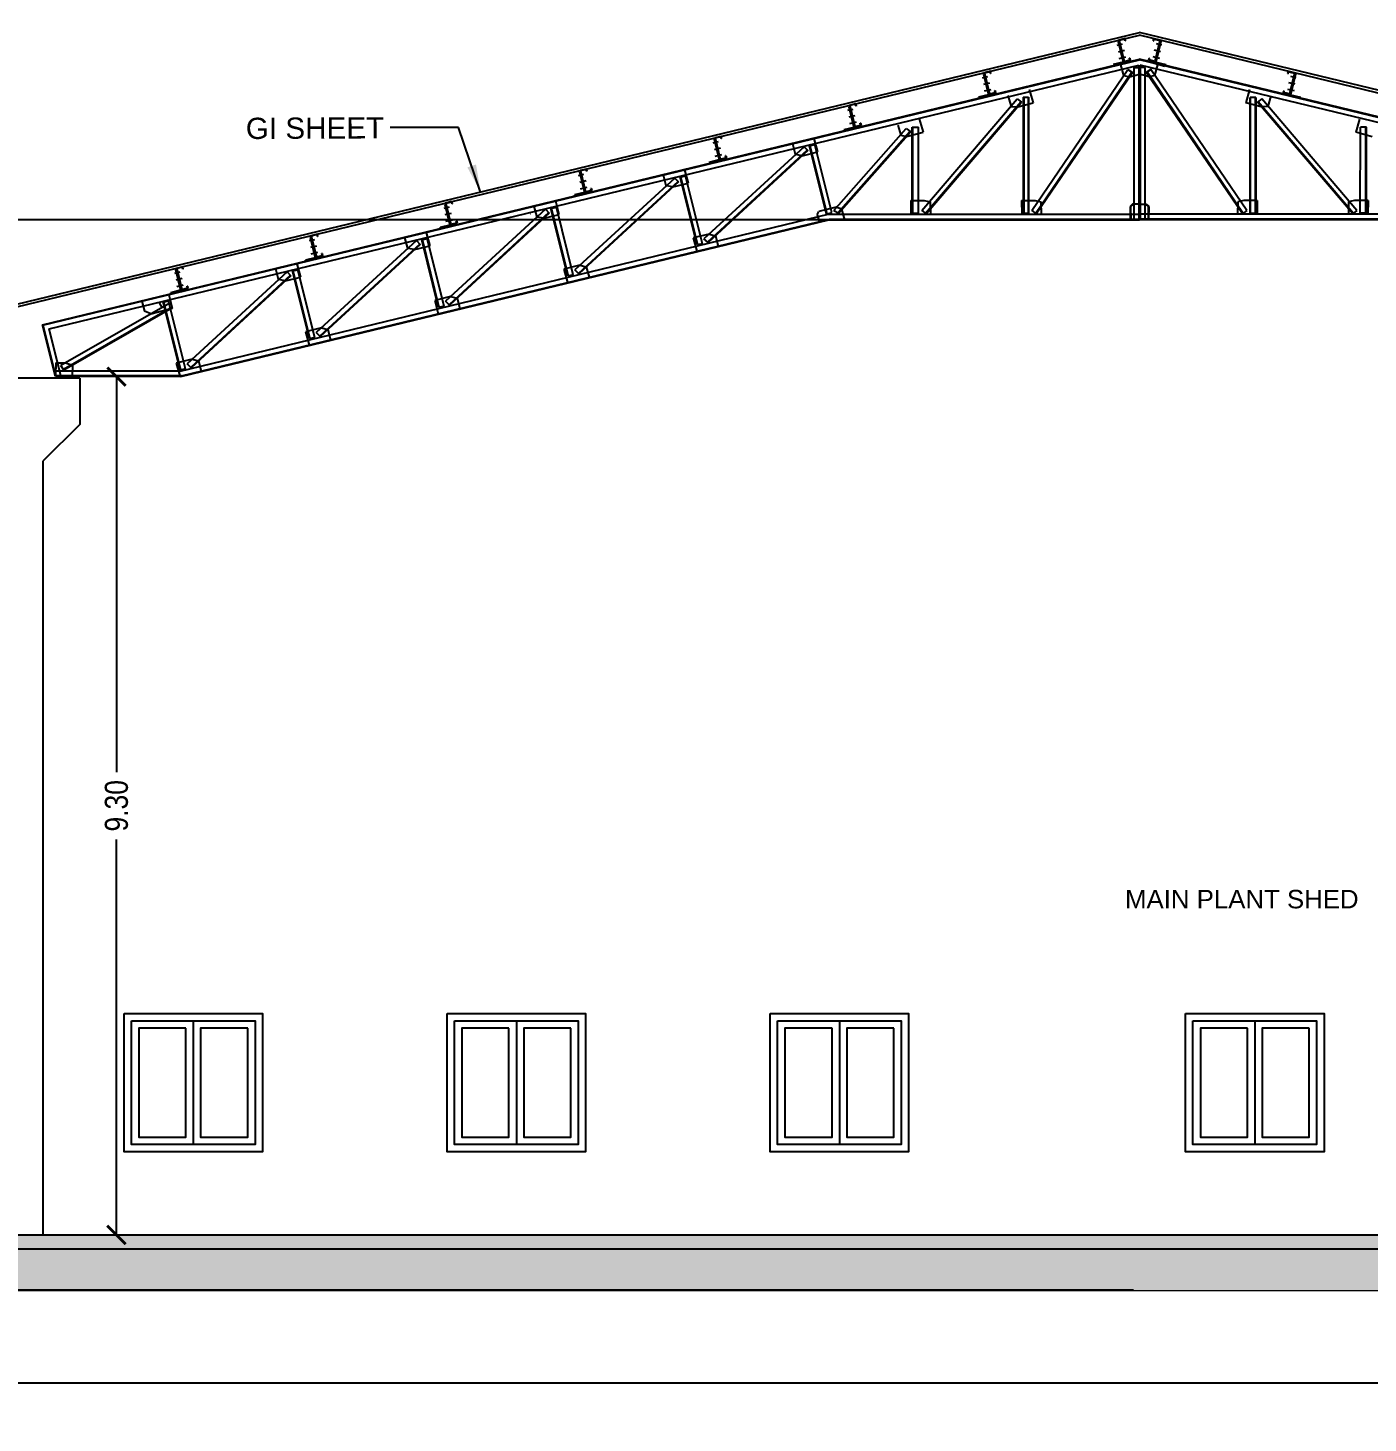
# Model space of a CAD drawing. Header units: metres. Extents: x -488 to 4759, y 38 to 2071.
# Drawn here: x 2951.14 to 2965.66, y 105.35 to 120.46 of the extents above; entities that cross this region are included whole.
import ezdxf

# ---------------------------------------------------------------- set-up
doc = ezdxf.new("R2010")
doc.units = ezdxf.units.M
doc.header["$MEASUREMENT"] = 0
doc.layers.add('0 @ 1', color=7, linetype='Continuous')
doc.styles.add('Arial narrow 0.2m', font='ARIALN.TTF', dxfattribs={"height": 0.35})
doc.styles.add('CODE', font='swissc.ttf', dxfattribs={"height": 0.25})
doc.styles.add('sa1', font='', dxfattribs={"height": 72})
doc.styles.get("Standard").update_dxf_attribs({"font": 'arial.ttf', "height": 0.23})
doc.styles.get('sa1').set_extended_font_data('Abadi MT Condensed Light')
doc.dimstyles.new('OUTER', dxfattribs={"dimscale": 0, "dimtxt": 0.3, "dimasz": 0.18, "dimexe": 0.18, "dimexo": 0.0625, "dimgap": 0.09, "dimtad": 0, "dimzin": 0, "dimdsep": 46, "dimtxsty": 'CODE', "dimcen": 0.09, "dimse1": 1, "dimse2": 1, "dimclrd": 8, "dimclrt": 1, "dimadec": 0, "dimazin": 0, "dimtfac": 1, "dimtofl": 0, "dimtmove": 0, "dimatfit": 3, "dimfxl": 0, "dimtolj": 1, "dimtzin": 0, "dimarcsym": 0})
doc.dimstyles.new('size 0.2m', dxfattribs={"dimtxt": 0.35, "dimasz": 0.15, "dimexe": 0.15, "dimexo": 0.1, "dimgap": 0.05, "dimtad": 1, "dimtoh": 1, "dimdsep": 46, "dimtxsty": 'Arial narrow 0.2m', "dimblk": 'OBLIQUE', "dimcen": 0.15, "dimse1": 1, "dimse2": 1, "dimclrd": 251, "dimclrt": 47, "dimadec": 0, "dimazin": 0, "dimtfac": 1, "dimtmove": 1, "dimatfit": 3, "dimfxl": 0, "dimarcsym": 0})
doc.dimstyles.new('STANDARD$0', dxfattribs={"dimtxt": 0.23, "dimasz": 3, "dimexe": 3, "dimexo": 1, "dimgap": 1.5, "dimtad": 1, "dimdec": 1, "dimzin": 1, "dimdsep": 46, "dimlunit": 4, "dimtxsty": 'Standard', "dimblk": 'OBLIQUE', "dimcen": 0.09375, "dimdle": 1, "dimclrd": 8, "dimclre": 8, "dimclrt": 7, "dimadec": 1, "dimazin": 0, "dimtfac": 1, "dimtdec": 1, "dimtix": 1, "dimtmove": 2, "dimatfit": 3, "dimldrblk": 'ARCHTICK', "dimfxl": 0, "dimfrac": 2, "dimtolj": 1, "dimtzin": 0, "dimarcsym": 0})

# ---------------------------------------------------------------- blocks, each defined once
blk = doc.blocks.new('_ArchTick')
at = {"const_width": 0.15}
blk.add_lwpolyline([(-0.5, -0.5), (0.5, 0.5)], dxfattribs=at)
blk = doc.blocks.new('*D375')
at = {"color": 0, "lineweight": -2}
for p, q in [((2934.234, 105.784), (2970.609, 105.784)), ((3007.884, 105.784), (2971.509, 105.784))]:
    blk.add_line(p, q, dxfattribs=at)
at = {"layer": 'Defpoints', "color": 0, "lineweight": -2}
for p in [(3007.884, 105.784), (2934.234, 101.42), (3007.884, 101.42)]:
    blk.add_point(p, dxfattribs=at)
at = {"color": 0, "lineweight": -2, "xscale": 0.2, "yscale": 0.2, "zscale": 0.2, "rotation": 180}
blk.add_blockref('_ArchTick', (2934.234, 105.784), dxfattribs=at)
at = {"color": 0, "lineweight": -2, "xscale": 0.2, "yscale": 0.2, "zscale": 0.2}
blk.add_blockref('_ArchTick', (3007.884, 105.784), dxfattribs=at)
at = {"color": 0, "lineweight": -2, "insert": (2971.059, 105.784), "char_height": 0.25, "attachment_point": 5, "style": 'CODE'}
blk.add_mtext('\\A1;{\\fSwis721 Cn BT|b1|i0|c0|p34;73.65}', dxfattribs=at)
blk = doc.blocks.new('*D359')
at = {"color": 0, "lineweight": -2}
for p, q in [((2935.598, 120.416), (2935.598, 114.042)), ((2935.598, 106.785), (2935.598, 113.158))]:
    blk.add_line(p, q, dxfattribs=at)
at = {"layer": 'Defpoints', "color": 0, "lineweight": -2}
for p in [(2963.183, 120.416), (2935.598, 106.785), (2963.183, 106.785)]:
    blk.add_point(p, dxfattribs=at)
at = {"color": 0, "lineweight": -2, "xscale": 0.2, "yscale": 0.2, "zscale": 0.2}
for p, rotation in [((2935.598, 120.416), 90), ((2935.598, 106.785), 270)]:
    blk.add_blockref('_ArchTick', p, dxfattribs=dict(at, rotation=rotation))
at = {"color": 0, "lineweight": -2, "insert": (2935.598, 113.6), "char_height": 0.25, "attachment_point": 5, "rotation": 90, "style": 'CODE'}
blk.add_mtext('\\A1;13.63', dxfattribs=at)
blk = doc.blocks.new('*D197')
at = {"color": 0, "lineweight": -2}
for p, q in [((2963.121, 118.385), (2936.202, 118.385)), ((2936.382, 118.205), (2936.382, 112.793)), ((2936.382, 106.965), (2936.382, 112.377)), ((2963.121, 106.785), (2936.202, 106.785))]:
    blk.add_line(p, q, dxfattribs=at)
for points in [[(2936.352, 118.205), (2936.412, 118.205), (2936.382, 118.385)], [(2936.352, 106.965), (2936.412, 106.965), (2936.382, 106.785)]]:
    blk.add_solid(points, dxfattribs=at)
at = {"layer": 'Defpoints', "color": 0, "lineweight": -2}
for p in [(2963.183, 118.385), (2936.382, 106.785), (2963.183, 106.785)]:
    blk.add_point(p, dxfattribs=at)
at = {"color": 0, "lineweight": 0, "insert": (2936.382, 112.585), "char_height": 0.23, "attachment_point": 5}
blk.add_mtext('\\A1;{\\fSwis721 Cn BT|b1|i0|c0|p34;11.6000}', dxfattribs=at)
blk = doc.blocks.new('*D290')
at = {"color": 0, "lineweight": -2}
for p, q in [((2952.102, 116.685), (2952.102, 112.401)), ((2952.102, 107.385), (2952.102, 111.669))]:
    blk.add_line(p, q, dxfattribs=at)
at = {"layer": 'Defpoints', "color": 0, "lineweight": -2}
for p in [(2952.102, 116.685), (2952.102, 107.385), (2952.102, 107.385)]:
    blk.add_point(p, dxfattribs=at)
at = {"color": 0, "lineweight": -2, "xscale": 0.2, "yscale": 0.2, "zscale": 0.2}
for p, rotation in [((2952.102, 116.685), 90), ((2952.102, 107.385), 270)]:
    blk.add_blockref('_ArchTick', p, dxfattribs=dict(at, rotation=rotation))
at = {"color": 0, "lineweight": -2, "insert": (2952.102, 112.035), "char_height": 0.25, "attachment_point": 5, "rotation": 90, "style": 'CODE'}
blk.add_mtext('\\A1;9.30', dxfattribs=at)
blk = doc.blocks.new('_OBLIQUE')
at = {"color": 0, "linetype": 'ByBlock'}
blk.add_line((-0.5, -0.5), (0.5, 0.5), dxfattribs=at)

msp = doc.modelspace()

# ---------------------------------------------------------------- hatches: boundary and pattern name
at = {"lineweight": -2}
h = msp.add_hatch(dxfattribs=at)
h.set_pattern_fill('AR-CONC', color=256, scale=0.0025)
h.set_pattern_definition([(50, (2591.6462, 3.48987), (0.45546167, -0.0398477), [0.047625, -0.523875]), (355, (2591.6462, 3.48987), (-0.08810855, 0.4776421), [0.0381, -0.41910146]), (100.45144, (2591.68416, 3.48655), (0.3673531, 0.4377944), [0.040475, -0.4452256]), (46.1842, (2591.6462, 3.61687), (0.6776976, -0.1051058), [0.0714375, -0.7858125]), (96.63556, (2591.7027, 3.6081), (0.5935103, 0.6185653), [0.0607126, -0.667839]), (351.18415, (2591.6462, 3.6169), (0.5935103, 0.6185653), [0.0571499, -0.6286493]), (21, (2591.7097, 3.5851), (0.37903598, -0.255663), [0.047625, -0.523875]), (326, (2591.7097, 3.5851), (0.15450507, 0.4604699), [0.0381, -0.4191]), (71.45144, (2591.7413, 3.5638), (0.53354105, 0.2048069), [0.040475, -0.44522484]), (37.5, (2591.6462, 3.48987), (0.00772151, 0.2113876), [0, -0.41402, 0, -0.42545, 0, -0.4206875]), (7.5, (2591.6462, 3.48987), (0.16704916, 0.25045144), [0, -0.24257, 0, -0.404495, 0, -0.1603375]), (327.5, (2591.5046, 3.48987), (0.33897649, -0.01432186), [0, -0.15875, 0, -0.4953, 0, -0.657225]), (317.5, (2591.4411, 3.48987), (0.37032295, 0.06356623), [0, -0.206375, 0, -0.32893, 0, -0.466725])])
h.paths.add_polyline_path([(2995.1634, 107.3848), (2995.1634, 107.2348), (3001.1634, 107.2348), (3001.1634, 107.3848)])
h.paths.add_polyline_path([(2975.6634, 107.3848), (2975.6634, 107.2348), (2994.9334, 107.2348), (2994.9334, 107.3848)])
h.paths.add_polyline_path([(2975.4334, 107.2348), (2975.4334, 107.3848), (2950.9334, 107.3848), (2950.9334, 107.2348)])
h.paths.add_polyline_path([(2938.702, 107.3848), (2938.702, 107.2348), (2950.7034, 107.2348), (2950.7034, 107.3848)])
h = msp.add_hatch(dxfattribs=at)
h.set_pattern_fill('AR-SAND', color=256, scale=0.0025)
h.set_pattern_definition([(37.5, (2591.64621, 3.48987), (-0.004000078, 0.12235331), [0, -0.09652, 0, -0.10795, 0, -0.1031875]), (7.5, (2591.6462, 3.48987), (0.11238082, 0.179206275), [0, -0.05207, 0, -0.086995, 0, -0.0333375]), (327.5, (2591.5681, 3.48987), (0.197748093, 0.000359296), [0, -0.03175, 0, -0.1143, 0, -0.149225]), (317.5, (2591.5681, 3.48987), (0.19088911, 0.05573233), [0, -0.015875, 0, -0.07493, 0, -0.085725])])
h.paths.add_polyline_path([(3001.1634, 106.7848), (3001.1634, 107.2348), (2995.1634, 107.2348), (2995.1634, 106.7848)])
h.paths.add_polyline_path([(2994.9334, 106.7848), (2994.9334, 107.2348), (2975.4334, 107.2348), (2975.4334, 106.7848)])
h.paths.add_polyline_path([(2975.6634, 106.7848), (2975.6634, 107.2348), (2950.9334, 107.2348), (2950.9334, 106.7848)])
h.paths.add_polyline_path([(2950.7034, 106.7848), (2950.7034, 107.2348), (2938.702, 107.2348), (2938.702, 106.7848)])

# ---------------------------------------------------------------- linework, layer by layer
for p, q in [((2950.19255, 117.2704), (2963.1834, 120.41567)), ((2950.19255, 117.23953), (2963.1834, 120.3848)), ((2963.02796, 120.34717), (2962.95795, 120.33022)), ((2963.02517, 120.3426), (2962.96252, 120.32743)), ((2963.02993, 120.32294), (2963.02517, 120.3426)), ((2963.03361, 120.32383), (2963.02796, 120.34717)), ((2976.17328, 117.26639), (2963.1834, 120.41567)), ((2976.17327, 117.23553), (2963.1834, 120.3848)), ((2963.33317, 120.32379), (2963.33882, 120.34712)), ((2963.33684, 120.3229), (2963.34161, 120.34255)), ((2963.33882, 120.34712), (2963.40882, 120.33015)), ((2963.34161, 120.34255), (2963.40426, 120.32737)), ((2962.94221, 120.277), (2962.99961, 120.2909)), ((2962.95144, 120.31629), (2962.96078, 120.31855)), ((2962.95144, 120.31629), (2963.00568, 120.09228)), ((2962.95595, 120.20622), (2963.02197, 120.22221)), ((2962.95795, 120.33022), (2963.01727, 120.08521)), ((2962.95795, 120.33022), (2963.01727, 120.08521)), ((2962.96252, 120.32743), (2963.01723, 120.10144)), ((2963.03361, 120.32383), (2963.02993, 120.32294)), ((2963.33317, 120.32379), (2963.33684, 120.3229)), ((2963.41078, 120.20615), (2963.34477, 120.22216)), ((2963.40882, 120.33015), (2963.34942, 120.08516)), ((2963.40882, 120.33015), (2963.34942, 120.08516)), ((2963.40426, 120.32737), (2963.34947, 120.10139)), ((2963.41533, 120.31622), (2963.36102, 120.09223)), ((2963.42454, 120.27693), (2963.36715, 120.29084)), ((2963.41533, 120.31622), (2963.40599, 120.31848)), ((2951.29871, 117.24797), (2963.18336, 120.12542)), ((2951.30045, 117.24099), (2963.18335, 120.11801)), ((2951.37182, 117.20392), (2963.17561, 120.06179)), ((2963.00568, 120.09228), (2962.89834, 120.06629)), ((2962.90859, 120.05018), (2962.90611, 120.05946)), ((2963.02454, 120.08125), (2962.90859, 120.05018)), ((2962.96284, 120.13378), (2963.03442, 120.15111)), ((2963.01454, 119.94785), (2962.98301, 120.06252)), ((2963.01468, 119.9478), (2962.98312, 120.06246)), ((2963.08445, 120.11382), (2963.01445, 120.09687)), ((2963.01723, 120.10144), (2963.07989, 120.11661)), ((2963.0788, 120.13716), (2963.07513, 120.13627)), ((2963.07989, 120.11661), (2963.07513, 120.13627)), ((2963.0788, 120.13716), (2963.08445, 120.11382)), ((2963.12326, 120.03333), (2963.12275, 118.39201)), ((2963.12326, 120.03333), (2963.18328, 120.03331)), ((2963.12338, 120.03331), (2963.12338, 118.39201)), ((2963.12338, 120.03331), (2963.1834, 120.03331)), ((2963.17609, 120.05975), (2963.17557, 118.39201)), ((2963.1762, 120.05975), (2963.1762, 118.39201)), ((2963.2433, 120.03329), (2963.18328, 120.03331)), ((2975.06537, 117.23732), (2963.18335, 120.11801)), ((2975.06712, 117.24431), (2963.18336, 120.12542)), ((2963.24342, 120.03331), (2963.1834, 120.03331)), ((2963.19049, 120.05975), (2963.18998, 118.39201)), ((2963.1906, 120.05975), (2963.1906, 118.39201)), ((2974.99399, 117.20028), (2963.19108, 120.06178)), ((2963.2433, 120.03329), (2963.2428, 118.39201)), ((2963.24342, 120.03331), (2963.24342, 118.39201)), ((2963.28791, 120.13713), (2963.28225, 120.11379)), ((2963.28225, 120.11379), (2963.35225, 120.09682)), ((2963.28682, 120.11658), (2963.29159, 120.13623)), ((2963.34947, 120.10139), (2963.28682, 120.11658)), ((2963.28791, 120.13713), (2963.29159, 120.13623)), ((2963.40387, 120.13372), (2963.3323, 120.15107)), ((2963.34215, 120.0812), (2963.4581, 120.0501)), ((2963.35197, 119.94775), (2963.38357, 120.06239)), ((2963.35212, 119.9478), (2963.38368, 120.06246)), ((2963.36102, 120.09223), (2963.46835, 120.0662)), ((2963.4581, 120.0501), (2963.46059, 120.05937)), ((2961.4838, 119.9239), (2961.5412, 119.9378)), ((2961.49303, 119.96319), (2961.50237, 119.96545)), ((2961.49303, 119.96319), (2961.54727, 119.73918)), ((2961.56955, 119.99407), (2961.49954, 119.97712)), ((2961.49954, 119.97712), (2961.55886, 119.7321)), ((2961.49954, 119.97712), (2961.55886, 119.7321)), ((2961.56676, 119.9895), (2961.50411, 119.97433)), ((2961.50411, 119.97433), (2961.55882, 119.74834)), ((2961.57152, 119.96984), (2961.56676, 119.9895)), ((2961.5752, 119.97073), (2961.56955, 119.99407)), ((2961.5752, 119.97073), (2961.57152, 119.96984)), ((2962.01896, 118.48629), (2963.05786, 120.0143)), ((2962.05729, 118.45407), (2963.10053, 119.9875)), ((2962.06556, 118.44845), (2963.10879, 119.98188)), ((2963.01454, 119.94785), (2963.0765, 119.93244)), ((2963.01468, 119.9478), (2963.07664, 119.93241)), ((2963.05786, 120.0143), (2963.10879, 119.98188)), ((2963.0765, 119.93244), (2963.18326, 119.96101)), ((2963.07664, 119.93241), (2963.1834, 119.96101)), ((2963.29001, 119.93237), (2963.18326, 119.96101)), ((2963.29016, 119.93241), (2963.1834, 119.96101)), ((2963.30882, 120.01426), (2963.25787, 119.98186)), ((2964.30064, 118.4481), (2963.25787, 119.98186)), ((2963.30894, 120.0143), (2963.25801, 119.98188)), ((2964.30891, 118.45373), (2963.26614, 119.98748)), ((2963.35197, 119.94775), (2963.29001, 119.93237)), ((2963.35212, 119.9478), (2963.29016, 119.93241)), ((2964.34725, 118.48593), (2963.30882, 120.01426)), ((2964.79147, 119.97024), (2964.79712, 119.99357)), ((2964.79147, 119.97024), (2964.79514, 119.96934)), ((2964.79514, 119.96934), (2964.79991, 119.989)), ((2964.79712, 119.99357), (2964.86712, 119.9766)), ((2964.79991, 119.989), (2964.86256, 119.97381)), ((2964.86712, 119.9766), (2964.80773, 119.7316)), ((2964.86712, 119.9766), (2964.80773, 119.7316)), ((2964.86256, 119.97381), (2964.80777, 119.74784)), ((2964.87363, 119.96267), (2964.81932, 119.73867)), ((2964.88285, 119.92338), (2964.82545, 119.93729)), ((2964.87363, 119.96267), (2964.86429, 119.96493)), ((2961.54727, 119.73918), (2961.43993, 119.71319)), ((2961.55886, 119.7321), (2961.44219, 119.70386)), ((2961.49754, 119.85312), (2961.56356, 119.8691)), ((2961.50443, 119.78068), (2961.57601, 119.79801)), ((2961.62604, 119.76072), (2961.55604, 119.74377)), ((2961.55882, 119.74834), (2961.62148, 119.76351)), ((2961.62039, 119.78406), (2961.61672, 119.78317)), ((2961.62148, 119.76351), (2961.61672, 119.78317)), ((2961.62039, 119.78406), (2961.62604, 119.76072)), ((2961.98919, 119.79637), (2962.03091, 119.6522)), ((2964.37742, 119.796), (2964.33566, 119.65185)), ((2964.74621, 119.78357), (2964.74056, 119.76024)), ((2964.74056, 119.76024), (2964.81055, 119.74327)), ((2964.74512, 119.76302), (2964.74989, 119.78268)), ((2964.80777, 119.74784), (2964.74512, 119.76302)), ((2964.74621, 119.78357), (2964.74989, 119.78268)), ((2964.86217, 119.78016), (2964.7906, 119.79751)), ((2964.86909, 119.8526), (2964.80308, 119.8686)), ((2964.80773, 119.7316), (2964.92439, 119.70332)), ((2964.81932, 119.73867), (2964.92665, 119.71265)), ((2960.02539, 119.5708), (2960.08279, 119.5847)), ((2960.03462, 119.61009), (2960.04396, 119.61235)), ((2960.03462, 119.61009), (2960.08886, 119.38608)), ((2960.11113, 119.64096), (2960.04113, 119.62402)), ((2960.04113, 119.62402), (2960.10045, 119.379)), ((2960.04113, 119.62402), (2960.10045, 119.379)), ((2960.10835, 119.6364), (2960.0457, 119.62123)), ((2960.0457, 119.62123), (2960.10041, 119.39524)), ((2960.11311, 119.61674), (2960.10835, 119.6364)), ((2960.11678, 119.61763), (2960.11113, 119.64096)), ((2960.11678, 119.61763), (2960.11311, 119.61674)), ((2960.82603, 118.48629), (2961.85812, 119.69444)), ((2960.86502, 118.45494), (2961.89812, 119.66427)), ((2960.87262, 118.44845), (2961.90573, 119.65778)), ((2961.44219, 119.70386), (2961.43993, 119.71319)), ((2961.75857, 119.72964), (2961.79248, 119.61243)), ((2961.79248, 119.61243), (2961.86586, 119.60798)), ((2961.85812, 119.69444), (2961.90573, 119.65778)), ((2961.86586, 119.60798), (2962.03091, 119.6522)), ((2961.92294, 119.71151), (2961.92294, 118.45479)), ((2961.92294, 119.71151), (2961.98296, 119.71151)), ((2961.93014, 119.71151), (2961.93014, 118.45479)), ((2961.98296, 119.71151), (2961.98296, 118.45479)), ((2961.98296, 118.45479), (2961.98296, 119.71151)), ((2964.50069, 119.60757), (2964.33566, 119.65185)), ((2964.38362, 119.71114), (2964.38323, 118.44482)), ((2964.38323, 118.44482), (2964.38362, 119.71114)), ((2964.44364, 119.71112), (2964.38362, 119.71114)), ((2964.43644, 119.71113), (2964.43605, 118.44482)), ((2964.44364, 119.71112), (2964.44325, 118.44482)), ((2964.50846, 119.69403), (2964.46084, 119.65739)), ((2965.49357, 118.44773), (2964.46084, 119.65739)), ((2965.50118, 118.45423), (2964.46845, 119.66388)), ((2964.57407, 119.612), (2964.50069, 119.60757)), ((2965.54018, 118.48556), (2964.50846, 119.69403)), ((2964.60802, 119.7292), (2964.57407, 119.612)), ((2964.92439, 119.70332), (2964.92665, 119.71265)), ((2960.03913, 119.50002), (2960.10515, 119.516)), ((2960.04602, 119.42758), (2960.11759, 119.44491)), ((2960.16198, 119.43095), (2960.15831, 119.43006)), ((2960.16307, 119.4104), (2960.15831, 119.43006)), ((2960.16198, 119.43095), (2960.16763, 119.40762)), ((2960.79827, 119.47727), (2960.83999, 119.3331)), ((2965.56824, 119.47653), (2965.52648, 119.33237)), ((2958.65272, 119.28786), (2958.58272, 119.27091)), ((2958.64994, 119.2833), (2958.58729, 119.26813)), ((2958.6547, 119.26364), (2958.64994, 119.2833)), ((2958.65837, 119.26453), (2958.65272, 119.28786)), ((2959.87319, 118.48681), (2960.65768, 119.37278)), ((2959.91851, 118.46389), (2960.69781, 119.34276)), ((2959.926, 118.45726), (2960.70529, 119.33612)), ((2960.08886, 119.38608), (2959.98152, 119.36009)), ((2959.98378, 119.35075), (2959.98152, 119.36009)), ((2960.10045, 119.379), (2959.98378, 119.35075)), ((2960.16763, 119.40762), (2960.09763, 119.39067)), ((2960.10041, 119.39524), (2960.16307, 119.4104)), ((2960.56764, 119.41053), (2960.59914, 119.3017)), ((2960.59914, 119.3017), (2960.66178, 119.28534)), ((2960.65768, 119.37278), (2960.70529, 119.33612)), ((2960.66178, 119.28534), (2960.83999, 119.3331)), ((2960.7225, 118.45713), (2960.7225, 119.38986)), ((2960.7225, 119.38986), (2960.78973, 119.38986)), ((2960.72971, 118.45713), (2960.72971, 119.38986)), ((2960.78973, 118.45713), (2960.78973, 119.38986)), ((2965.70468, 119.28457), (2965.52648, 119.33237)), ((2965.57647, 118.45639), (2965.57676, 119.38912)), ((2965.64398, 119.3891), (2965.57676, 119.38912)), ((2965.63649, 118.45637), (2965.63678, 119.3891)), ((2965.64369, 118.45637), (2965.64398, 119.3891)), ((2959.55036, 119.17591), (2958.46623, 118.17989)), ((2959.58559, 119.14017), (2958.50562, 118.1419)), ((2959.59085, 119.13483), (2958.5101, 118.13758)), ((2958.56698, 119.2177), (2958.62438, 119.23159)), ((2958.57621, 119.25699), (2958.58555, 119.25925)), ((2958.57621, 119.25699), (2958.63045, 119.03297)), ((2958.58072, 119.14692), (2958.64674, 119.1629)), ((2958.58272, 119.27091), (2958.64204, 119.0259)), ((2958.58272, 119.27091), (2958.64204, 119.0259)), ((2958.58729, 119.26813), (2958.642, 119.04213)), ((2958.65837, 119.26453), (2958.6547, 119.26364)), ((2959.45748, 119.09215), (2959.42699, 119.20854)), ((2959.55036, 119.17591), (2959.59085, 119.13483)), ((2959.6082, 119.18572), (2959.66676, 119.1999)), ((2959.79271, 118.44702), (2959.60828, 119.18574)), ((2959.79967, 118.44894), (2959.61551, 119.18749)), ((2959.69841, 119.11986), (2959.66037, 119.26504)), ((2959.8506, 118.46297), (2959.66676, 119.1999)), ((2958.63045, 119.03297), (2958.52311, 119.00699)), ((2958.52537, 118.99765), (2958.52311, 119.00699)), ((2958.64204, 119.0259), (2958.52537, 118.99765)), ((2958.58761, 119.07448), (2958.65918, 119.09181)), ((2958.70922, 119.05452), (2958.63922, 119.03757)), ((2958.642, 119.04213), (2958.70466, 119.0573)), ((2958.70357, 119.07785), (2958.6999, 119.07696)), ((2958.70466, 119.0573), (2958.6999, 119.07696)), ((2958.70357, 119.07785), (2958.70922, 119.05452)), ((2959.53058, 119.07923), (2959.45748, 119.09215)), ((2959.53058, 119.07923), (2959.69841, 119.11986)), ((2958.15029, 118.83694), (2957.06615, 117.84091)), ((2957.10857, 118.8646), (2957.16597, 118.87849)), ((2957.1178, 118.90389), (2957.12713, 118.90614)), ((2957.1178, 118.90389), (2957.17204, 118.67987)), ((2957.19431, 118.93476), (2957.12431, 118.91781)), ((2957.12431, 118.91781), (2957.18363, 118.6728)), ((2957.12431, 118.91781), (2957.18363, 118.6728)), ((2957.19153, 118.9302), (2957.12887, 118.91503)), ((2957.12887, 118.91503), (2957.18359, 118.68903)), ((2957.19629, 118.91054), (2957.19153, 118.9302)), ((2957.19996, 118.91143), (2957.19431, 118.93476)), ((2957.19996, 118.91143), (2957.19629, 118.91054)), ((2958.05741, 118.75317), (2958.02691, 118.86956)), ((2958.15029, 118.83694), (2958.19077, 118.79586)), ((2958.20813, 118.84674), (2958.26669, 118.86092)), ((2958.39179, 118.11145), (2958.20821, 118.84676)), ((2958.39881, 118.11315), (2958.21543, 118.84851)), ((2958.29834, 118.78088), (2958.2603, 118.92606)), ((2958.45014, 118.12558), (2958.26669, 118.86092)), ((2957.17204, 118.67987), (2957.0647, 118.65388)), ((2957.18363, 118.6728), (2957.06696, 118.64455)), ((2958.18717, 118.79951), (2957.10789, 117.80108)), ((2958.19077, 118.79586), (2957.11003, 117.7986)), ((2957.12231, 118.79382), (2957.18832, 118.8098)), ((2957.1292, 118.72138), (2957.20077, 118.73871)), ((2957.25081, 118.70142), (2957.18081, 118.68447)), ((2957.18359, 118.68903), (2957.24624, 118.7042)), ((2957.24516, 118.72475), (2957.24148, 118.72386)), ((2957.24624, 118.7042), (2957.24148, 118.72386)), ((2957.24516, 118.72475), (2957.25081, 118.70142)), ((2957.98437, 118.79256), (2957.98507, 118.79273)), ((2958.13051, 118.74025), (2958.05741, 118.75317)), ((2958.13051, 118.74025), (2958.29834, 118.78088)), ((2955.65028, 118.51152), (2955.70768, 118.52542)), ((2955.65951, 118.55081), (2955.66884, 118.55307)), ((2955.65951, 118.55081), (2955.71375, 118.3268)), ((2955.73602, 118.58169), (2955.66602, 118.56474)), ((2955.66602, 118.56474), (2955.72534, 118.31973)), ((2955.66602, 118.56474), (2955.72534, 118.31973)), ((2955.73324, 118.57712), (2955.67058, 118.56195)), ((2955.67058, 118.56195), (2955.7253, 118.33596)), ((2955.738, 118.55746), (2955.73324, 118.57712)), ((2955.74167, 118.55835), (2955.73602, 118.58169)), ((2955.74167, 118.55835), (2955.738, 118.55746)), ((2956.65741, 118.41421), (2956.62692, 118.5306)), ((2956.80813, 118.50778), (2956.86669, 118.52196)), ((2956.89834, 118.44193), (2956.86031, 118.58711)), ((2957.05007, 117.7866), (2956.86669, 118.52196)), ((2957.06696, 118.64455), (2957.0647, 118.65388)), ((2959.89942, 118.52309), (2959.71008, 118.47286)), ((2959.95583, 118.49854), (2959.89942, 118.52309)), ((2960.70615, 118.59488), (2960.70841, 118.44482)), ((2960.70615, 118.59488), (2960.852, 118.59488)), ((2960.852, 118.59488), (2960.91649, 118.57907)), ((2960.91649, 118.57907), (2960.91846, 118.44799)), ((2961.90659, 118.59488), (2961.90885, 118.44482)), ((2961.90659, 118.59488), (2962.05244, 118.59488)), ((2961.90661, 118.59356), (2961.90885, 118.44482)), ((2962.05244, 118.59488), (2962.11693, 118.57907)), ((2962.11693, 118.57907), (2962.1189, 118.44799)), ((2963.10981, 118.55401), (2963.0821, 118.52855)), ((2963.0821, 118.52855), (2963.08346, 118.39201)), ((2963.11524, 118.55399), (2963.08754, 118.52852)), ((2963.08754, 118.52852), (2963.08894, 118.39201)), ((2963.18057, 118.55365), (2963.10981, 118.55401)), ((2963.186, 118.55365), (2963.11524, 118.55399)), ((2963.18017, 118.56417), (2963.1804, 118.56417)), ((2963.18017, 118.56417), (2963.1804, 118.56417)), ((2963.18017, 118.56417), (2963.1804, 118.56417)), ((2963.18017, 118.56417), (2963.1804, 118.56417)), ((2963.18017, 118.55696), (2963.1804, 118.55696)), ((2963.18017, 118.55696), (2963.1804, 118.55696)), ((2963.18017, 118.55696), (2963.1804, 118.55696)), ((2963.18017, 118.55696), (2963.1804, 118.55696)), ((2963.18022, 118.55365), (2963.25099, 118.55397)), ((2963.18022, 118.55365), (2963.1804, 118.55365)), ((2963.18063, 118.56417), (2963.1804, 118.56417)), ((2963.18063, 118.56417), (2963.1804, 118.56417)), ((2963.18063, 118.56417), (2963.1804, 118.56417)), ((2963.18063, 118.56417), (2963.1804, 118.56417)), ((2963.18063, 118.55696), (2963.1804, 118.55696)), ((2963.18063, 118.55696), (2963.1804, 118.55696)), ((2963.18063, 118.55696), (2963.1804, 118.55696)), ((2963.18063, 118.55696), (2963.1804, 118.55696)), ((2963.18057, 118.55365), (2963.1804, 118.55365)), ((2963.1856, 118.56417), (2963.18583, 118.56417)), ((2963.1856, 118.56417), (2963.18583, 118.56417)), ((2963.1856, 118.56417), (2963.18583, 118.56417)), ((2963.1856, 118.56417), (2963.18583, 118.56417)), ((2963.1856, 118.55696), (2963.18583, 118.55696)), ((2963.1856, 118.55696), (2963.18583, 118.55696)), ((2963.1856, 118.55696), (2963.18583, 118.55696)), ((2963.1856, 118.55696), (2963.18583, 118.55696)), ((2963.18566, 118.55365), (2963.25642, 118.55399)), ((2963.18566, 118.55365), (2963.18583, 118.55365)), ((2963.18606, 118.56417), (2963.18583, 118.56417)), ((2963.18606, 118.56417), (2963.18583, 118.56417)), ((2963.18606, 118.56417), (2963.18583, 118.56417)), ((2963.18606, 118.56417), (2963.18583, 118.56417)), ((2963.18606, 118.55696), (2963.18583, 118.55696)), ((2963.18606, 118.55696), (2963.18583, 118.55696)), ((2963.18606, 118.55696), (2963.18583, 118.55696)), ((2963.18606, 118.55696), (2963.18583, 118.55696)), ((2963.186, 118.55365), (2963.18583, 118.55365)), ((2963.25099, 118.55397), (2963.27868, 118.52849)), ((2963.25642, 118.55399), (2963.28412, 118.52852)), ((2963.27868, 118.52849), (2963.27724, 118.39201)), ((2963.28412, 118.52852), (2963.28272, 118.39201)), ((2964.24931, 118.57874), (2964.24729, 118.44766)), ((2964.3138, 118.59453), (2964.24931, 118.57874)), ((2964.45965, 118.59449), (2964.3138, 118.59453)), ((2964.45965, 118.59449), (2964.45734, 118.44443)), ((2964.45963, 118.59317), (2964.45734, 118.44443)), ((2965.44974, 118.57837), (2965.44773, 118.44729)), ((2965.51424, 118.59416), (2965.44974, 118.57837)), ((2965.66009, 118.59411), (2965.51424, 118.59416)), ((2965.66009, 118.59411), (2965.65778, 118.44406)), ((2952.79147, 116.74481), (2959.81301, 118.44482)), ((2952.79863, 116.68479), (2959.82018, 118.3848)), ((2952.8044, 116.69199), (2959.82595, 118.39201)), ((2955.66402, 118.44074), (2955.73003, 118.45673)), ((2956.75029, 118.49798), (2955.66608, 117.50193)), ((2955.67091, 118.3683), (2955.74248, 118.38563)), ((2956.78572, 118.46203), (2955.70708, 117.46239)), ((2956.79078, 118.4569), (2955.70995, 117.45962)), ((2955.78687, 118.37168), (2955.78319, 118.37079)), ((2955.78795, 118.35113), (2955.78319, 118.37079)), ((2955.78687, 118.37168), (2955.79252, 118.34834)), ((2956.58438, 118.45361), (2956.58507, 118.45377)), ((2956.73051, 118.40129), (2956.65741, 118.41421)), ((2956.73051, 118.40129), (2956.89834, 118.44193)), ((2956.75029, 118.49798), (2956.79078, 118.4569)), ((2956.99171, 117.77247), (2956.80813, 118.50778)), ((2956.99873, 117.77417), (2956.81536, 118.50953)), ((2959.69224, 118.43775), (2959.71008, 118.47286)), ((2959.69224, 118.43775), (2959.71303, 118.36591)), ((2959.79271, 118.44702), (2959.8506, 118.46297)), ((2959.81301, 118.44482), (2963.18583, 118.44482)), ((2959.82018, 118.3848), (2963.18583, 118.3848)), ((2959.82595, 118.39201), (2963.18583, 118.39201)), ((2959.87319, 118.48681), (2959.926, 118.45726)), ((2959.95583, 118.49854), (2959.98874, 118.3848)), ((2960.7225, 118.45713), (2960.78973, 118.45713)), ((2960.82603, 118.48629), (2960.87262, 118.44845)), ((2961.92294, 118.45479), (2961.98296, 118.45479)), ((2962.01896, 118.48629), (2962.06556, 118.44845)), ((2966.54889, 118.44482), (2963.18583, 118.44482)), ((2966.53595, 118.39201), (2963.18583, 118.39201)), ((2966.54172, 118.3848), (2963.18583, 118.3848)), ((2964.34725, 118.48593), (2964.30064, 118.4481)), ((2964.34725, 118.48593), (2964.30064, 118.4481)), ((2964.44325, 118.4544), (2964.38323, 118.45442)), ((2965.54018, 118.48556), (2965.49357, 118.44773)), ((2965.64369, 118.45637), (2965.57647, 118.45639)), ((2954.27761, 118.22859), (2954.20761, 118.21164)), ((2954.27483, 118.22402), (2954.21217, 118.20885)), ((2954.27959, 118.20436), (2954.27483, 118.22402)), ((2954.28326, 118.20525), (2954.27761, 118.22859)), ((2955.49827, 118.10295), (2955.46023, 118.24813)), ((2955.71375, 118.3268), (2955.60641, 118.30081)), ((2955.60867, 118.29148), (2955.60641, 118.30081)), ((2955.72534, 118.31973), (2955.60867, 118.29148)), ((2955.79252, 118.34834), (2955.72252, 118.33139)), ((2955.7253, 118.33596), (2955.78795, 118.35113)), ((2958.52133, 118.23051), (2958.34972, 118.18872)), ((2958.52133, 118.23051), (2958.59173, 118.21233)), ((2954.19187, 118.15842), (2954.24927, 118.17232)), ((2954.2011, 118.19771), (2954.21043, 118.19997)), ((2954.2011, 118.19771), (2954.25534, 117.9737)), ((2954.20561, 118.08764), (2954.27162, 118.10362)), ((2954.20761, 118.21164), (2954.26693, 117.96662)), ((2954.20761, 118.21164), (2954.26693, 117.96662)), ((2954.21217, 118.20885), (2954.26689, 117.98286)), ((2955.35022, 118.159), (2954.266, 117.16295)), ((2954.28326, 118.20525), (2954.27959, 118.20436)), ((2955.38665, 118.12203), (2954.30586, 117.12452)), ((2955.3907, 118.11792), (2954.30988, 117.12065)), ((2955.25734, 118.07524), (2955.22685, 118.19162)), ((2955.33044, 118.06231), (2955.25734, 118.07524)), ((2955.33044, 118.06231), (2955.49827, 118.10295)), ((2955.35022, 118.159), (2955.3907, 118.11792)), ((2955.40806, 118.1688), (2955.46662, 118.18298)), ((2955.59164, 117.43349), (2955.40806, 118.1688)), ((2955.59866, 117.43519), (2955.41528, 118.17055)), ((2955.64999, 117.44762), (2955.46662, 118.18298)), ((2958.34972, 118.18872), (2958.3877, 118.04378)), ((2958.45014, 118.12558), (2958.39179, 118.11145)), ((2958.5101, 118.13758), (2958.46623, 118.17989)), ((2958.59173, 118.21233), (2958.62109, 118.10029)), ((2954.25534, 117.9737), (2954.148, 117.94771)), ((2954.15026, 117.93838), (2954.148, 117.94771)), ((2954.26693, 117.96662), (2954.15026, 117.93838)), ((2954.2125, 118.0152), (2954.28407, 118.03253)), ((2954.33411, 117.99524), (2954.26411, 117.97829)), ((2954.26689, 117.98286), (2954.32954, 117.99803)), ((2954.32846, 118.01857), (2954.32478, 118.01768)), ((2954.32954, 117.99803), (2954.32478, 118.01768)), ((2954.32846, 118.01857), (2954.33411, 117.99524)), ((2952.73346, 117.80532), (2952.79085, 117.81922)), ((2952.74269, 117.84461), (2952.75202, 117.84687)), ((2952.74269, 117.84461), (2952.79693, 117.6206)), ((2952.8192, 117.87548), (2952.7492, 117.85854)), ((2952.7492, 117.85854), (2952.80852, 117.61352)), ((2952.7492, 117.85854), (2952.80852, 117.61352)), ((2952.81642, 117.87092), (2952.75376, 117.85575)), ((2952.75376, 117.85575), (2952.80848, 117.62975)), ((2952.82118, 117.85126), (2952.81642, 117.87092)), ((2952.82485, 117.85215), (2952.8192, 117.87548)), ((2952.82485, 117.85215), (2952.82118, 117.85126)), ((2953.95014, 117.82002), (2952.86593, 116.82398)), ((2953.98537, 117.78428), (2952.90554, 116.78578)), ((2953.99063, 117.77894), (2952.9098, 116.78167)), ((2953.85727, 117.73626), (2953.82677, 117.85264)), ((2953.95014, 117.82002), (2953.99063, 117.77894)), ((2954.00798, 117.82982), (2954.06655, 117.844)), ((2954.19156, 117.09452), (2954.00798, 117.82982)), ((2954.19858, 117.09622), (2954.01521, 117.83157)), ((2954.0982, 117.76397), (2954.06016, 117.90915)), ((2954.24992, 117.10865), (2954.06655, 117.844)), ((2957.12126, 117.89154), (2956.94965, 117.84974)), ((2956.94965, 117.84974), (2956.98762, 117.70481)), ((2957.05007, 117.7866), (2956.99171, 117.77247)), ((2957.11003, 117.7986), (2957.06615, 117.84091)), ((2957.12126, 117.89154), (2957.19166, 117.87335)), ((2957.19166, 117.87335), (2957.22101, 117.76131)), ((2952.79693, 117.6206), (2952.68959, 117.59461)), ((2952.7472, 117.73454), (2952.81321, 117.75052)), ((2952.75409, 117.6621), (2952.82566, 117.67943)), ((2952.8757, 117.64214), (2952.80569, 117.62519)), ((2952.80848, 117.62975), (2952.87113, 117.64492)), ((2952.87005, 117.66547), (2952.86637, 117.66458)), ((2952.87113, 117.64492), (2952.86637, 117.66458)), ((2952.87005, 117.66547), (2952.8757, 117.64214)), ((2953.93036, 117.72333), (2953.85727, 117.73626)), ((2953.93036, 117.72333), (2954.0982, 117.76397)), ((2952.67836, 117.48124), (2951.49993, 116.80525)), ((2952.37588, 117.50136), (2952.40436, 117.39316)), ((2952.5628, 117.48405), (2952.59265, 117.43361)), ((2952.60791, 117.49084), (2952.66647, 117.50502)), ((2952.79149, 116.75554), (2952.60791, 117.49084)), ((2952.79851, 116.75724), (2952.61513, 117.49259)), ((2952.84985, 116.76967), (2952.66647, 117.50502)), ((2952.66762, 117.572), (2952.70582, 117.42688)), ((2952.69185, 117.58527), (2952.68959, 117.59461)), ((2952.80852, 117.61352), (2952.69185, 117.58527)), ((2955.72119, 117.55256), (2955.54958, 117.51077)), ((2955.54958, 117.51077), (2955.58755, 117.36583)), ((2955.70995, 117.45962), (2955.66608, 117.50193)), ((2955.72119, 117.55256), (2955.79158, 117.53438)), ((2955.79158, 117.53438), (2955.82094, 117.42233)), ((2952.70489, 117.43643), (2951.52742, 116.76192)), ((2952.70821, 117.43081), (2951.5312, 116.75597)), ((2952.47487, 117.36608), (2952.40436, 117.39316)), ((2952.47487, 117.36608), (2952.70582, 117.42688)), ((2955.64999, 117.44762), (2955.59164, 117.43349)), ((2951.43929, 116.68487), (2951.29871, 117.24797)), ((2951.44502, 116.69207), (2951.3077, 117.24274)), ((2951.49946, 116.69207), (2951.37182, 117.20392)), ((2954.32111, 117.21358), (2954.1495, 117.17179)), ((2954.1495, 117.17179), (2954.18748, 117.02685)), ((2954.30988, 117.12065), (2954.266, 117.16295)), ((2954.32111, 117.21358), (2954.39151, 117.1954)), ((2954.39151, 117.1954), (2954.42086, 117.08336)), ((2954.24992, 117.10865), (2954.19156, 117.09452)), ((2952.92104, 116.8746), (2952.74943, 116.83281)), ((2952.92104, 116.8746), (2952.99143, 116.85642)), ((2952.79147, 116.74481), (2951.42308, 116.74489)), ((2951.44562, 116.83632), (2951.44237, 116.70269)), ((2951.44562, 116.83632), (2951.55014, 116.83406)), ((2951.5312, 116.75597), (2951.49993, 116.80525)), ((2951.55014, 116.83406), (2951.6251, 116.8098)), ((2951.6251, 116.8098), (2951.62223, 116.69206)), ((2952.74943, 116.83281), (2952.78632, 116.69199)), ((2952.84985, 116.76967), (2952.79149, 116.75554)), ((2952.9098, 116.78167), (2952.86593, 116.82398)), ((2952.99143, 116.85642), (2953.02079, 116.74438)), ((2951.7034, 116.66805), (2950.7034, 116.66805)), ((2952.79863, 116.68479), (2951.43929, 116.68487)), ((2952.8044, 116.69199), (2951.44502, 116.69207)), ((2951.7034, 116.66805), (2951.7034, 116.16805)), ((2951.7034, 116.16805), (2951.30341, 115.76805)), ((2951.30341, 115.76805), (2951.30337, 107.3848)), ((2952.9334, 109.7048), (2952.9334, 108.3648)), ((2956.4334, 109.7048), (2956.4334, 108.3648)), ((2959.9334, 109.7048), (2959.9334, 108.3648)), ((2964.4334, 109.7048), (2964.4334, 108.3648))]:
    msp.add_line(p, q)
for p, q in [((2950.9334, 107.3848), (2975.4334, 107.3848)), ((2950.9334, 107.2348), (2975.4334, 107.2348))]:
    msp.add_line(p, q, dxfattribs=at)
at = {"lineweight": 9}
msp.add_line((2937.44477, 106.7848), (3002.48515, 106.7848), dxfattribs=at)
for points in [[(2952.1834, 109.7848), (2953.6834, 109.7848), (2953.6834, 108.2848), (2952.1834, 108.2848)], [(2955.6834, 109.7848), (2957.1834, 109.7848), (2957.1834, 108.2848), (2955.6834, 108.2848)], [(2959.1834, 109.7848), (2960.6834, 109.7848), (2960.6834, 108.2848), (2959.1834, 108.2848)], [(2963.6834, 109.7848), (2965.1834, 109.7848), (2965.1834, 108.2848), (2963.6834, 108.2848)], [(2952.2634, 109.7048), (2953.6034, 109.7048), (2953.6034, 108.3648), (2952.2634, 108.3648)], [(2952.8534, 109.6248), (2952.3434, 109.6248), (2952.3434, 108.4448), (2952.8534, 108.4448)], [(2953.5234, 109.6248), (2953.0134, 109.6248), (2953.0134, 108.4448), (2953.5234, 108.4448)], [(2955.7634, 109.7048), (2957.1034, 109.7048), (2957.1034, 108.3648), (2955.7634, 108.3648)], [(2956.3534, 109.6248), (2955.8434, 109.6248), (2955.8434, 108.4448), (2956.3534, 108.4448)], [(2957.0234, 109.6248), (2956.5134, 109.6248), (2956.5134, 108.4448), (2957.0234, 108.4448)], [(2959.2634, 109.7048), (2960.6034, 109.7048), (2960.6034, 108.3648), (2959.2634, 108.3648)], [(2959.8534, 109.6248), (2959.3434, 109.6248), (2959.3434, 108.4448), (2959.8534, 108.4448)], [(2960.5234, 109.6248), (2960.0134, 109.6248), (2960.0134, 108.4448), (2960.5234, 108.4448)], [(2963.7634, 109.7048), (2965.1034, 109.7048), (2965.1034, 108.3648), (2963.7634, 108.3648)], [(2964.3534, 109.6248), (2963.8434, 109.6248), (2963.8434, 108.4448), (2964.3534, 108.4448)], [(2965.0234, 109.6248), (2964.5134, 109.6248), (2964.5134, 108.4448), (2965.0234, 108.4448)]]:
    msp.add_lwpolyline(points, close=True)

# ---------------------------------------------------------------- texts
at = {"ltscale": 3.5, "insert": (2954.2518, 119.49313), "char_height": 0.23, "width": 5.7906846, "attachment_point": 2, "rotation": 0.259591, "style": 'sa1'}
msp.add_mtext('{\\fArial|b0|i0|c0|p34;GI SHEET}', dxfattribs=at)
at = {"ltscale": 3.5, "insert": (2964.29271, 111.12389), "char_height": 0.2, "width": 3.018868, "attachment_point": 2, "style": 'sa1'}
msp.add_mtext('{\\fArial|b0|i0|c0|p34;MAIN PLANT SHED}', dxfattribs=at)

# ---------------------------------------------------------------- dimensions: what is measured, and where the dimension line sits
at = {"lineweight": 0}
dim = msp.add_linear_dim(base=(2936.38196, 106.7848), p1=(2963.1834, 118.3848), p2=(2963.1834, 106.7848), angle=90, text='{\\fSwis721 Cn BT|b1|i0|c0|p34;<>}', dimstyle='STANDARD$0', override={"dimtxt": 1, "dimasz": 0.18, "dimexe": 0.18, "dimexo": 0.0625, "dimgap": 0.09, "dimtad": 0, "dimtih": 1, "dimtoh": 1, "dimdec": 4, "dimzin": 0, "dimlunit": 2, "dimpost": '', "dimcen": 0.09, "dimdle": 0, "dimclrd": 0, "dimclre": 0, "dimclrt": 0, "dimadec": 0, "dimtdec": 4, "dimtix": 0, "dimtofl": 0, "dimtmove": 0, "dimfrac": 0}, dxfattribs=at)
dim.commit()
dim.dimension.update_dxf_attribs({"geometry": '*D197', "text_midpoint": (2936.38196, 112.5848)})
at = {"layer": '0 @ 1', "lineweight": -2}
for base, p1, p2, override, picture, middle in [((2935.59842, 106.7848), (2963.1834, 120.41567), (2963.1834, 106.7848), {"dimscale": 1, "dimtxt": 0.25, "dimasz": 0.2, "dimblk": 'ArchTick', "dimclrd": 0, "dimclrt": 0, "dimtix": 0, "dimtofl": 0, "dimtmove": 0, "dimatfit": 3, "dimfxl": 25.4}, '*D359', (2935.59842, 113.60024)), ((2952.10192, 107.3848), (2952.10191, 116.68483), (2952.10191, 107.3848), {"dimscale": 1, "dimtxt": 0.25, "dimasz": 0.2, "dimblk": 'ArchTick', "dimclrd": 0, "dimclrt": 0, "dimtix": 0, "dimtofl": 0, "dimtmove": 0, "dimatfit": 3, "dimfxl": 0.18}, '*D290', (2952.10192, 112.03481))]:
    dim = msp.add_linear_dim(base=base, p1=p1, p2=p2, angle=90, dimstyle='OUTER', override=override, dxfattribs=at)
    dim.commit()
    dim.dimension.update_dxf_attribs({"geometry": picture, "text_midpoint": middle})
dim = msp.add_linear_dim(base=(3007.88391, 105.78393), p1=(2934.23391, 101.42024), p2=(3007.88391, 101.42023), text='{\\fSwis721 Cn BT|b1|i0|c0|p34;<>}', dimstyle='OUTER', override={"dimscale": 1, "dimtxt": 0.25, "dimasz": 0.2, "dimblk": 'ArchTick', "dimclrd": 0, "dimclrt": 0, "dimtix": 0, "dimtofl": 0, "dimtmove": 0, "dimatfit": 3, "dimfxl": 25.4}, dxfattribs=at)
dim.commit()
dim.dimension.update_dxf_attribs({"geometry": '*D375', "text_midpoint": (2971.05891, 105.78393)})

# ---------------------------------------------------------------- leaders
msp.add_leader([(2956.0467, 118.68427), (2955.80771, 119.38331), (2955.0674, 119.38331)], dimstyle='size 0.2m', override={"dimasz": 0.3, "dimtad": 0, "dimclrd": 256})

doc.saveas('drawing.dxf')
